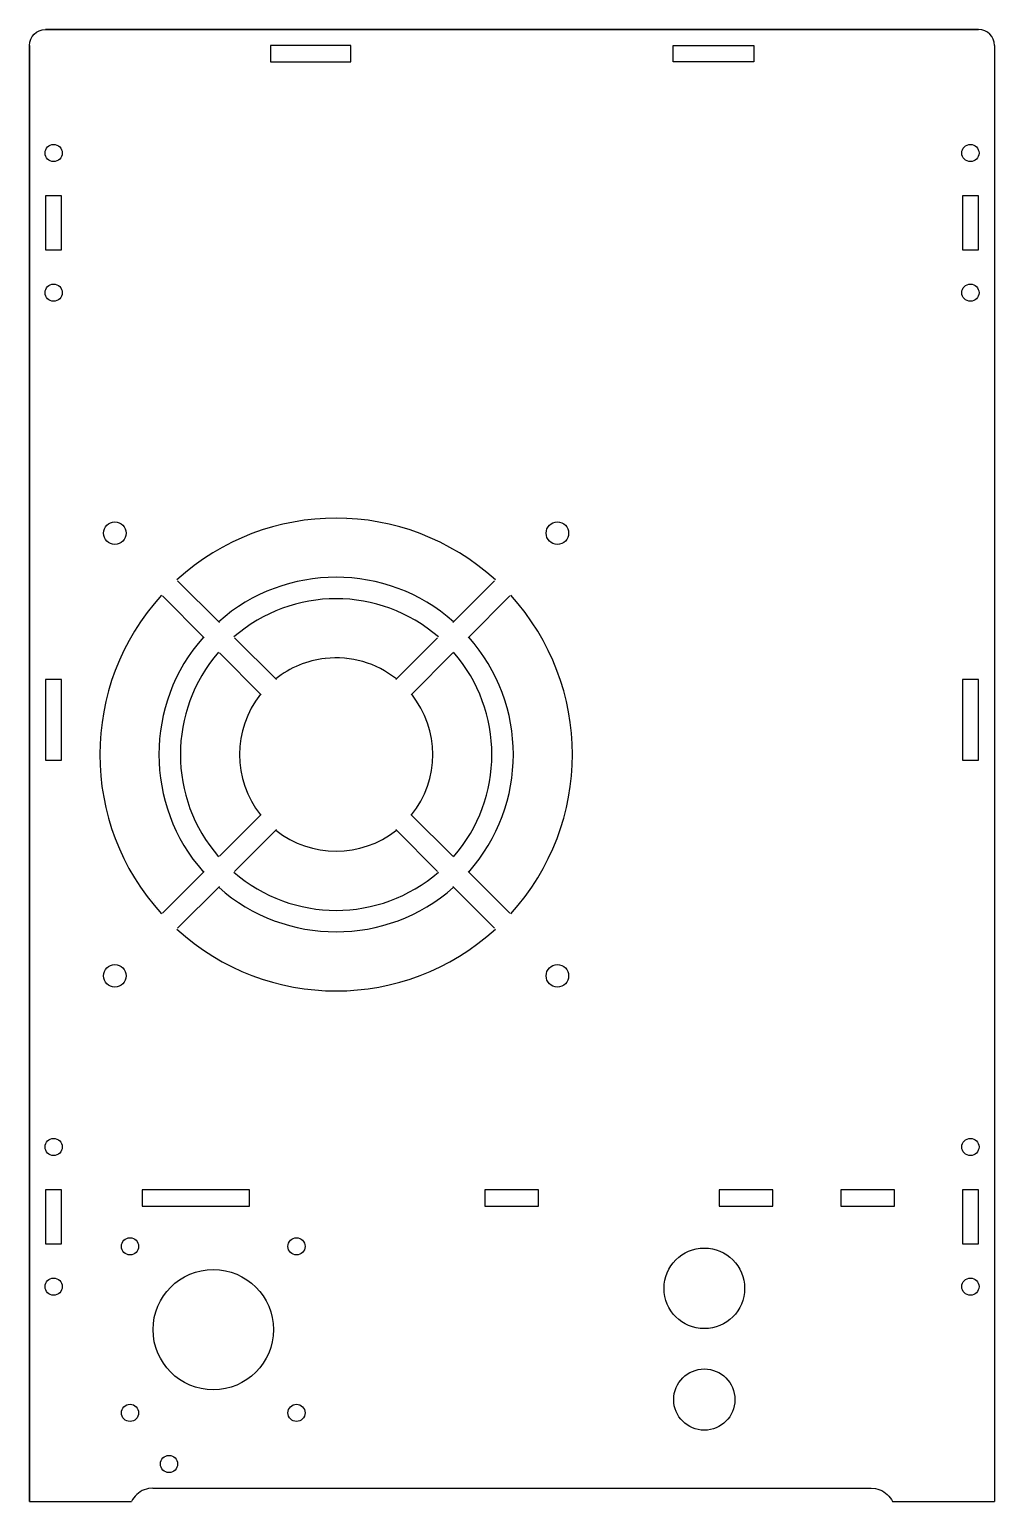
# Model space of a CAD drawing. Header units: millimetres. Extents: x -2 to 796, y -3 to 474.
# Drawn here: x 402.7 to 582.4, y 0 to 274 of the extents above; entities that cross this region are included whole.
import ezdxf

# ---------------------------------------------------------------- set-up
doc = ezdxf.new("R2010")
doc.units = ezdxf.units.MM
doc.layers.get('0').update_dxf_attribs({"color": 13, "true_color": 0xff5454})

# ---------------------------------------------------------------- blocks, each defined once
blk = doc.blocks.new('_#48')
for p, q in [((0, 179.72, 271), (3, 179.72, 271)), ((0, 179.72, 271), (0, 179.72)), ((0, 179.72), (3, 179.72)), ((0, 179.72), (0, 160.72)), ((0, 179.69, 271.39), (3, 179.69, 271.39)), ((0, 179.62, 271.78), (3, 179.62, 271.78)), ((0, 179.49, 272.15), (3, 179.49, 272.15)), ((0, 179.32, 272.5), (3, 179.32, 272.5)), ((0, 179.1, 272.83), (3, 179.1, 272.83)), ((0, 178.84, 273.12), (3, 178.84, 273.12)), ((0, 178.54, 273.38), (3, 178.54, 273.38)), ((0, 178.22, 273.6), (3, 178.22, 273.6)), ((3, 179.72), (3, 179.72, 271)), ((3, 179.72), (3, 160.72)), ((0, 177.87, 273.77), (3, 177.87, 273.77)), ((0, 177.49, 273.9), (3, 177.49, 273.9)), ((0, 177.11, 273.97), (3, 177.11, 273.97)), ((0, 176.82, 66), (3, 176.82, 66)), ((0, 176.82, 225), (3, 176.82, 225)), ((0, 176.82, 251), (3, 176.82, 251)), ((0, 176.82, 40), (3, 176.82, 40)), ((0, 176.76, 66.41), (3, 176.76, 66.41)), ((0, 176.76, 65.59), (3, 176.76, 65.59)), ((0, 176.76, 224.59), (3, 176.76, 224.59)), ((0, 176.76, 250.59), (3, 176.76, 250.59)), ((0, 176.76, 225.41), (3, 176.76, 225.41)), ((0, 176.76, 39.59), (3, 176.76, 39.59)), ((0, 176.76, 40.41), (3, 176.76, 40.41)), ((0, 176.76, 251.41), (3, 176.76, 251.41)), ((0, 173.72, 243), (0, 176.72, 243)), ((0, 176.72, 243), (3, 176.72, 243)), ((0, 176.72, 138), (0, 173.72, 138)), ((0, 176.72, 138), (3, 176.72, 138)), ((0, 176.72, 243), (0, 176.72, 233)), ((0, 176.72, 233), (3, 176.72, 233)), ((0, 176.72, 233), (0, 173.72, 233)), ((0, 173.72, 153), (0, 176.72, 153)), ((0, 176.72, 153), (3, 176.72, 153)), ((0, 176.72, 58), (0, 176.72, 48)), ((0, 173.72, 58), (0, 176.72, 58)), ((0, 176.72, 48), (0, 173.72, 48)), ((0, 176.72, 153), (0, 176.72, 138)), ((0, 176.72, 48), (3, 176.72, 48)), ((0, 176.72, 58), (3, 176.72, 58)), ((0, 3, 274), (0, 176.72, 274)), ((0, 176.72, 274), (3, 176.72, 274)), ((0, 176.6, 66.8), (3, 176.6, 66.8)), ((0, 176.6, 65.2), (3, 176.6, 65.2)), ((0, 176.6, 250.2), (3, 176.6, 250.2)), ((0, 176.6, 225.8), (3, 176.6, 225.8)), ((0, 176.6, 224.2), (3, 176.6, 224.2)), ((0, 176.6, 39.2), (3, 176.6, 39.2)), ((0, 176.6, 40.8), (3, 176.6, 40.8)), ((0, 176.6, 251.8), (3, 176.6, 251.8)), ((0, 176.35, 223.87), (3, 176.35, 223.87)), ((0, 176.35, 67.13), (3, 176.35, 67.13)), ((0, 176.35, 64.87), (3, 176.35, 64.87)), ((0, 176.35, 226.13), (3, 176.35, 226.13)), ((0, 176.35, 252.13), (3, 176.35, 252.13)), ((0, 176.35, 41.13), (3, 176.35, 41.13)), ((0, 176.35, 249.87), (3, 176.35, 249.87)), ((0, 176.35, 38.87), (3, 176.35, 38.87)), ((0, 176.02, 223.61), (3, 176.02, 223.61)), ((0, 176.02, 67.39), (3, 176.02, 67.39)), ((0, 176.02, 64.61), (3, 176.02, 64.61)), ((0, 176.02, 226.39), (3, 176.02, 226.39)), ((0, 176.02, 252.39), (3, 176.02, 252.39)), ((0, 176.02, 41.39), (3, 176.02, 41.39)), ((0, 176.02, 249.61), (3, 176.02, 249.61)), ((0, 176.02, 38.61), (3, 176.02, 38.61)), ((0, 175.63, 64.45), (3, 175.63, 64.45)), ((0, 175.63, 223.45), (3, 175.63, 223.45)), ((0, 175.63, 67.55), (3, 175.63, 67.55)), ((0, 175.63, 252.55), (3, 175.63, 252.55)), ((0, 175.63, 226.55), (3, 175.63, 226.55)), ((0, 175.63, 249.45), (3, 175.63, 249.45)), ((0, 175.63, 38.45), (3, 175.63, 38.45)), ((0, 175.63, 41.55), (3, 175.63, 41.55)), ((3, 176.72, 274), (3, 3, 274)), ((3, 176.72, 233), (3, 173.72, 233)), ((3, 176.72, 243), (3, 176.72, 233)), ((3, 173.72, 243), (3, 176.72, 243)), ((3, 176.72, 138), (3, 173.72, 138)), ((3, 176.72, 153), (3, 176.72, 138)), ((3, 173.72, 153), (3, 176.72, 153)), ((3, 176.72, 48), (3, 173.72, 48)), ((3, 176.72, 58), (3, 176.72, 48)), ((3, 173.72, 58), (3, 176.72, 58)), ((0, 175.22, 64.4), (3, 175.22, 64.4)), ((0, 175.22, 223.4), (3, 175.22, 223.4)), ((0, 175.22, 67.6), (3, 175.22, 67.6)), ((0, 175.22, 252.6), (3, 175.22, 252.6)), ((0, 175.22, 226.6), (3, 175.22, 226.6)), ((0, 175.22, 41.6), (3, 175.22, 41.6)), ((0, 175.22, 38.4), (3, 175.22, 38.4)), ((0, 175.22, 249.4), (3, 175.22, 249.4)), ((0, 174.8, 223.45), (3, 174.8, 223.45)), ((0, 174.8, 64.45), (3, 174.8, 64.45)), ((0, 174.8, 226.55), (3, 174.8, 226.55)), ((0, 174.8, 67.55), (3, 174.8, 67.55)), ((0, 174.8, 252.55), (3, 174.8, 252.55)), ((0, 174.8, 41.55), (3, 174.8, 41.55)), ((0, 174.8, 38.45), (3, 174.8, 38.45)), ((0, 174.8, 249.45), (3, 174.8, 249.45)), ((0, 174.42, 64.61), (3, 174.42, 64.61)), ((0, 174.42, 223.61), (3, 174.42, 223.61)), ((0, 174.42, 226.39), (3, 174.42, 226.39)), ((0, 174.42, 38.61), (3, 174.42, 38.61)), ((0, 174.42, 67.39), (3, 174.42, 67.39)), ((0, 174.42, 252.39), (3, 174.42, 252.39)), ((0, 174.42, 41.39), (3, 174.42, 41.39)), ((0, 174.42, 249.61), (3, 174.42, 249.61)), ((0, 174.09, 64.87), (3, 174.09, 64.87)), ((0, 174.09, 67.13), (3, 174.09, 67.13)), ((0, 174.09, 226.13), (3, 174.09, 226.13)), ((0, 174.09, 38.87), (3, 174.09, 38.87)), ((0, 174.09, 252.13), (3, 174.09, 252.13)), ((0, 174.09, 249.87), (3, 174.09, 249.87)), ((0, 174.09, 41.13), (3, 174.09, 41.13)), ((0, 174.09, 223.87), (3, 174.09, 223.87)), ((0, 173.83, 66.8), (3, 173.83, 66.8)), ((0, 173.83, 225.8), (3, 173.83, 225.8)), ((0, 173.83, 65.2), (3, 173.83, 65.2)), ((0, 173.83, 224.2), (3, 173.83, 224.2)), ((0, 173.83, 250.2), (3, 173.83, 250.2)), ((0, 173.83, 39.2), (3, 173.83, 39.2)), ((0, 173.83, 40.8), (3, 173.83, 40.8)), ((0, 173.83, 251.8), (3, 173.83, 251.8)), ((0, 173.72, 243), (3, 173.72, 243)), ((0, 173.72, 138), (3, 173.72, 138)), ((0, 173.72, 233), (3, 173.72, 233)), ((0, 173.72, 138), (0, 173.72, 153)), ((0, 173.72, 153), (3, 173.72, 153)), ((0, 173.72, 233), (0, 173.72, 243)), ((0, 173.72, 48), (0, 173.72, 58)), ((0, 173.72, 48), (3, 173.72, 48)), ((0, 173.72, 58), (3, 173.72, 58)), ((0, 173.67, 65.59), (3, 173.67, 65.59)), ((0, 173.67, 225.41), (3, 173.67, 225.41)), ((0, 173.67, 66.41), (3, 173.67, 66.41)), ((0, 173.67, 224.59), (3, 173.67, 224.59)), ((0, 173.67, 39.59), (3, 173.67, 39.59)), ((0, 173.67, 251.41), (3, 173.67, 251.41)), ((0, 173.67, 250.59), (3, 173.67, 250.59)), ((0, 173.67, 40.41), (3, 173.67, 40.41)), ((0, 173.62, 66), (3, 173.62, 66)), ((0, 173.62, 225), (3, 173.62, 225)), ((0, 173.62, 251), (3, 173.62, 251)), ((0, 173.62, 40), (3, 173.62, 40)), ((3, 173.72, 233), (3, 173.72, 243)), ((3, 173.72, 138), (3, 173.72, 153)), ((3, 173.72, 48), (3, 173.72, 58)), ((0, 166.61, 139.04), (3, 166.61, 139.04)), ((0, 165.91, 97.84), (3, 165.91, 97.84)), ((0, 165.91, 180.24), (3, 165.91, 180.24)), ((0, 165.84, 98.38), (3, 165.84, 98.38)), ((0, 165.84, 179.69), (3, 165.84, 179.69)), ((0, 165.84, 97.29), (3, 165.84, 97.29)), ((0, 165.84, 180.78), (3, 165.84, 180.78)), ((0, 165.63, 98.89), (3, 165.63, 98.89)), ((0, 165.63, 179.19), (3, 165.63, 179.19)), ((0, 165.63, 96.79), (3, 165.63, 96.79)), ((0, 165.63, 181.29), (3, 165.63, 181.29)), ((0, 165.3, 99.32), (3, 165.3, 99.32)), ((0, 165.3, 178.75), (3, 165.3, 178.75)), ((0, 165.3, 96.35), (3, 165.3, 96.35)), ((0, 165.3, 181.72), (3, 165.3, 181.72)), ((0, 165.11, 150.42), (3, 165.11, 150.42)), ((0, 165.11, 127.65), (3, 165.11, 127.65)), ((0, 164.86, 96.02), (3, 164.86, 96.02)), ((0, 164.86, 178.42), (3, 164.86, 178.42)), ((0, 164.86, 99.65), (3, 164.86, 99.65)), ((0, 164.86, 182.05), (3, 164.86, 182.05)), ((0, 164.36, 99.86), (3, 164.36, 99.86)), ((0, 164.36, 178.21), (3, 164.36, 178.21)), ((0, 164.36, 95.81), (3, 164.36, 95.81)), ((0, 164.36, 182.26), (3, 164.36, 182.26)), ((0, 163.81, 99.94), (3, 163.81, 99.94)), ((0, 163.81, 178.14), (3, 163.81, 178.14)), ((0, 163.81, 182.34), (3, 163.81, 182.34)), ((0, 163.81, 95.74), (3, 163.81, 95.74)), ((0, 163.27, 99.86), (3, 163.27, 99.86)), ((0, 163.27, 95.81), (3, 163.27, 95.81)), ((0, 163.27, 182.26), (3, 163.27, 182.26)), ((0, 163.27, 178.21), (3, 163.27, 178.21)), ((0, 162.76, 99.65), (3, 162.76, 99.65)), ((0, 162.76, 96.02), (3, 162.76, 96.02)), ((0, 162.76, 182.05), (3, 162.76, 182.05)), ((0, 162.76, 178.42), (3, 162.76, 178.42)), ((0, 162.59, 47.5), (3, 162.59, 47.5)), ((0, 162.59, 16.5), (3, 162.59, 16.5)), ((0, 162.53, 47.91), (3, 162.53, 47.91)), ((0, 162.53, 47.09), (3, 162.53, 47.09)), ((0, 162.53, 16.91), (3, 162.53, 16.91)), ((0, 162.53, 16.09), (3, 162.53, 16.09)), ((0, 162.37, 46.7), (3, 162.37, 46.7)), ((0, 162.37, 48.3), (3, 162.37, 48.3)), ((0, 162.37, 15.7), (3, 162.37, 15.7)), ((0, 162.37, 17.3), (3, 162.37, 17.3)), ((0, 162.33, 99.32), (3, 162.33, 99.32)), ((0, 162.33, 96.35), (3, 162.33, 96.35)), ((0, 162.33, 178.75), (3, 162.33, 178.75)), ((0, 162.33, 181.72), (3, 162.33, 181.72)), ((0, 162.12, 46.37), (3, 162.12, 46.37)), ((0, 162.12, 48.63), (3, 162.12, 48.63)), ((0, 162.12, 17.63), (3, 162.12, 17.63)), ((0, 162.12, 15.37), (3, 162.12, 15.37)), ((0, 161.99, 98.89), (3, 161.99, 98.89)), ((0, 161.99, 96.79), (3, 161.99, 96.79)), ((0, 161.99, 181.29), (3, 161.99, 181.29)), ((0, 161.99, 179.19), (3, 161.99, 179.19)), ((0, 161.79, 46.11), (3, 161.79, 46.11)), ((0, 161.79, 48.89), (3, 161.79, 48.89)), ((0, 161.79, 15.11), (3, 161.79, 15.11)), ((0, 161.79, 17.89), (3, 161.79, 17.89)), ((0, 161.78, 98.38), (3, 161.78, 98.38)), ((0, 161.78, 97.29), (3, 161.78, 97.29)), ((0, 161.78, 180.78), (3, 161.78, 180.78)), ((0, 161.78, 179.69), (3, 161.78, 179.69)), ((0, 161.71, 97.84), (3, 161.71, 97.84)), ((0, 161.71, 180.24), (3, 161.71, 180.24)), ((0, 161.4, 49.05), (3, 161.4, 49.05)), ((0, 161.4, 45.95), (3, 161.4, 45.95)), ((0, 161.4, 18.05), (3, 161.4, 18.05)), ((0, 161.4, 14.95), (3, 161.4, 14.95)), ((0, 160.99, 49.1), (3, 160.99, 49.1)), ((0, 160.99, 45.9), (3, 160.99, 45.9)), ((0, 160.99, 18.1), (3, 160.99, 18.1)), ((0, 160.99, 14.9), (3, 160.99, 14.9)), ((0, 160.72), (3, 160.72)), ((0, 160.52, 0.36), (0, 160.72)), ((0, 160.72, 161.04), (3, 160.72, 161.04)), ((0, 160.72, 117.04), (3, 160.72, 117.04)), ((0, 160.58, 49.05), (3, 160.58, 49.05)), ((0, 160.58, 14.95), (3, 160.58, 14.95)), ((0, 160.58, 45.95), (3, 160.58, 45.95)), ((0, 160.58, 18.05), (3, 160.58, 18.05)), ((0, 160.29, 0.71), (0, 160.52, 0.36)), ((0, 160.52, 0.36), (3, 160.52, 0.36)), ((0, 160.03, 1.03), (0, 160.29, 0.71)), ((0, 160.29, 0.71), (3, 160.29, 0.71)), ((0, 160.19, 15.11), (3, 160.19, 15.11)), ((0, 160.19, 48.89), (3, 160.19, 48.89)), ((0, 160.19, 46.11), (3, 160.19, 46.11)), ((0, 160.19, 17.89), (3, 160.19, 17.89)), ((0, 160.03, 1.03), (3, 160.03, 1.03)), ((0, 159.73, 1.32), (0, 160.03, 1.03)), ((0, 159.86, 48.63), (3, 159.86, 48.63)), ((0, 159.86, 17.63), (3, 159.86, 17.63)), ((0, 159.86, 46.37), (3, 159.86, 46.37)), ((0, 159.86, 15.37), (3, 159.86, 15.37)), ((0, 159.73, 1.32), (3, 159.73, 1.32)), ((0, 159.42, 1.59), (0, 159.73, 1.32)), ((0, 159.6, 46.7), (3, 159.6, 46.7)), ((0, 159.6, 48.3), (3, 159.6, 48.3)), ((0, 159.6, 15.7), (3, 159.6, 15.7)), ((0, 159.6, 17.3), (3, 159.6, 17.3)), ((0, 159.44, 47.09), (3, 159.44, 47.09)), ((0, 159.44, 47.91), (3, 159.44, 47.91)), ((0, 159.44, 16.09), (3, 159.44, 16.09)), ((0, 159.44, 16.91), (3, 159.44, 16.91)), ((0, 159.08, 1.82), (0, 159.42, 1.59)), ((0, 159.42, 1.59), (3, 159.42, 1.59)), ((0, 159.39, 47.5), (3, 159.39, 47.5)), ((0, 159.39, 16.5), (3, 159.39, 16.5)), ((0, 159.08, 1.82), (3, 159.08, 1.82)), ((0, 158.72, 2.03), (0, 159.08, 1.82)), ((3, 160.52, 0.36), (3, 160.72)), ((3, 160.29, 0.71), (3, 160.52, 0.36)), ((3, 160.03, 1.03), (3, 160.29, 0.71)), ((3, 159.73, 1.32), (3, 160.03, 1.03)), ((3, 159.42, 1.59), (3, 159.73, 1.32)), ((3, 159.08, 1.82), (3, 159.42, 1.59)), ((3, 158.72, 2.03), (3, 159.08, 1.82)), ((0, 138.72, 58), (0, 158.72, 58)), ((0, 158.72, 58), (3, 158.72, 58)), ((0, 158.72, 58), (0, 158.72, 55)), ((0, 158.72, 55), (3, 158.72, 55)), ((0, 158.72, 55), (0, 138.72, 55)), ((0, 158.34, 2.19), (0, 158.72, 2.03)), ((0, 158.72, 2.03), (3, 158.72, 2.03)), ((0, 157.94, 2.33), (0, 158.34, 2.19)), ((0, 158.34, 2.19), (3, 158.34, 2.19)), ((0, 157.54, 2.42), (0, 157.94, 2.33)), ((0, 157.94, 2.33), (3, 157.94, 2.33)), ((0, 156.72, 2.5), (0, 157.54, 2.42)), ((0, 157.54, 2.42), (3, 157.54, 2.42)), ((0, 157.01, 112.2), (3, 157.01, 112.2)), ((0, 156.72, 2.5), (3, 156.72, 2.5)), ((0, 156.72, 2.5), (0, 23, 2.5)), ((0, 156.69, 32), (3, 156.69, 32)), ((0, 156.45, 111.47), (3, 156.45, 111.47)), ((0, 156.31, 34.9), (3, 156.31, 34.9)), ((0, 156.31, 29.1), (3, 156.31, 29.1)), ((3, 158.34, 2.19), (3, 158.72, 2.03)), ((3, 158.72, 55), (3, 138.72, 55)), ((3, 158.72, 58), (3, 158.72, 55)), ((3, 138.72, 58), (3, 158.72, 58)), ((3, 157.94, 2.33), (3, 158.34, 2.19)), ((3, 157.54, 2.42), (3, 157.94, 2.33)), ((3, 156.72, 2.5), (3, 157.54, 2.42)), ((3, 156.72, 2.5), (3, 23, 2.5)), ((0, 155.61, 139.04), (3, 155.61, 139.04)), ((0, 155.32, 7), (3, 155.32, 7)), ((0, 155.26, 6.59), (3, 155.26, 6.59)), ((0, 155.26, 7.41), (3, 155.26, 7.41)), ((0, 155.19, 26.4), (3, 155.19, 26.4)), ((0, 155.19, 37.6), (3, 155.19, 37.6)), ((0, 155.1, 6.2), (3, 155.1, 6.2)), ((0, 155.1, 7.8), (3, 155.1, 7.8)), ((0, 154.96, 109.54), (0, 147.18, 117.3)), ((0, 154.96, 109.54), (3, 154.96, 109.54)), ((0, 154.95, 168.55), (0, 147.18, 160.77)), ((0, 154.95, 168.55), (3, 154.95, 168.55)), ((0, 154.85, 5.87), (3, 154.85, 5.87)), ((0, 154.85, 8.13), (3, 154.85, 8.13)), ((0, 154.52, 8.39), (3, 154.52, 8.39)), ((0, 154.52, 5.61), (3, 154.52, 5.61)), ((0, 154.49, 130.49), (3, 154.49, 130.49)), ((0, 154.49, 147.58), (3, 154.49, 147.58)), ((0, 154.13, 8.55), (3, 154.13, 8.55)), ((0, 154.13, 5.45), (3, 154.13, 5.45)), ((0, 153.72, 5.4), (3, 153.72, 5.4)), ((0, 153.72, 8.6), (3, 153.72, 8.6)), ((3, 154.96, 109.54), (3, 147.18, 117.3)), ((3, 154.95, 168.55), (3, 147.18, 160.77)), ((0, 153.41, 39.92), (3, 153.41, 39.92)), ((0, 153.41, 24.08), (3, 153.41, 24.08)), ((0, 153.3, 5.45), (3, 153.3, 5.45)), ((0, 153.3, 8.55), (3, 153.3, 8.55)), ((0, 153.19, 5.5), (3, 153.19, 5.5)), ((0, 152.92, 8.39), (3, 152.92, 8.39)), ((0, 152.92, 5.61), (3, 152.92, 5.61)), ((0, 152.59, 8.13), (3, 152.59, 8.13)), ((0, 152.59, 5.87), (3, 152.59, 5.87)), ((0, 152.33, 7.8), (3, 152.33, 7.8)), ((0, 152.33, 6.2), (3, 152.33, 6.2)), ((0, 152.17, 7.41), (3, 152.17, 7.41)), ((0, 152.17, 6.59), (3, 152.17, 6.59)), ((0, 152.13, 171.38), (0, 144.35, 163.6)), ((0, 144.35, 114.47), (0, 152.13, 106.7)), ((0, 152.13, 106.7), (3, 152.13, 106.7)), ((0, 152.13, 171.38), (3, 152.13, 171.38)), ((0, 152.12, 7), (3, 152.12, 7)), ((0, 151.61, 139.04), (3, 151.61, 139.04)), ((0, 151.19, 122.54), (3, 151.19, 122.54)), ((0, 151.19, 155.54), (3, 151.19, 155.54)), ((0, 151.09, 41.7), (3, 151.09, 41.7)), ((0, 151.09, 22.3), (3, 151.09, 22.3)), ((3, 152.13, 171.38), (3, 144.35, 163.6)), ((3, 144.35, 114.47), (3, 152.13, 106.7)), ((0, 150.62, 131.53), (3, 150.62, 131.53)), ((0, 150.62, 146.54), (3, 150.62, 146.54)), ((0, 148.39, 42.82), (3, 148.39, 42.82)), ((0, 148.39, 21.18), (3, 148.39, 21.18)), ((0, 147.73, 153.54), (3, 147.73, 153.54)), ((0, 147.73, 124.54), (3, 147.73, 124.54)), ((0, 147.18, 117.3), (3, 147.18, 117.3)), ((0, 147.18, 160.77), (3, 147.18, 160.77)), ((0, 145.49, 20.8), (3, 145.49, 20.8)), ((0, 145.49, 43.2), (3, 145.49, 43.2)), ((0, 144.61, 100.93), (3, 144.61, 100.93)), ((0, 144.61, 177.14), (3, 144.61, 177.14)), ((0, 144.35, 120.13), (0, 136.56, 127.89)), ((0, 144.35, 157.94), (0, 136.57, 150.16)), ((0, 144.35, 157.94), (3, 144.35, 157.94)), ((0, 144.35, 163.6), (3, 144.35, 163.6)), ((0, 144.35, 114.47), (3, 144.35, 114.47)), ((0, 144.35, 120.13), (3, 144.35, 120.13)), ((0, 142.59, 21.18), (3, 142.59, 21.18)), ((0, 142.59, 42.82), (3, 142.59, 42.82)), ((3, 144.35, 120.13), (3, 136.56, 127.89)), ((3, 144.35, 157.94), (3, 136.57, 150.16)), ((0, 141.52, 160.77), (0, 133.74, 152.99)), ((0, 133.74, 125.08), (0, 141.52, 117.3)), ((0, 141.52, 117.3), (3, 141.52, 117.3)), ((0, 141.52, 160.77), (3, 141.52, 160.77)), ((0, 140.61, 139.04), (3, 140.61, 139.04)), ((0, 140, 134.38), (3, 140, 134.38)), ((0, 140, 143.69), (3, 140, 143.69)), ((0, 139.89, 22.3), (3, 139.89, 22.3)), ((0, 139.89, 41.7), (3, 139.89, 41.7)), ((3, 141.52, 160.77), (3, 133.74, 152.99)), ((3, 133.74, 125.08), (3, 141.52, 117.3)), ((0, 139.11, 167.61), (3, 139.11, 167.61)), ((0, 139.11, 110.46), (3, 139.11, 110.46)), ((0, 138.72, 58), (3, 138.72, 58)), ((0, 138.72, 55), (0, 138.72, 58)), ((0, 138.72, 55), (3, 138.72, 55)), ((0, 138.2, 130.04), (3, 138.2, 130.04)), ((0, 138.2, 148.04), (3, 138.2, 148.04)), ((0, 137.57, 24.08), (3, 137.57, 24.08)), ((0, 137.57, 39.92), (3, 137.57, 39.92)), ((0, 137.11, 113.92), (3, 137.11, 113.92)), ((0, 137.11, 164.15), (3, 137.11, 164.15)), ((3, 138.72, 55), (3, 138.72, 58)), ((0, 136.57, 150.16), (3, 136.57, 150.16)), ((0, 136.56, 127.89), (3, 136.56, 127.89)), ((0, 135.79, 26.4), (3, 135.79, 26.4)), ((0, 135.79, 37.6), (3, 135.79, 37.6)), ((0, 119.86, 271), (0, 134.86, 271)), ((0, 134.86, 271), (0, 134.86, 268)), ((0, 134.86, 268), (0, 119.86, 268)), ((0, 134.86, 268), (3, 134.86, 268)), ((0, 134.86, 271), (3, 134.86, 271)), ((0, 134.67, 29.1), (3, 134.67, 29.1)), ((0, 134.67, 34.9), (3, 134.67, 34.9)), ((0, 134.29, 32), (3, 134.29, 32)), ((3, 134.86, 268), (3, 119.86, 268)), ((3, 134.86, 271), (3, 134.86, 268)), ((3, 119.86, 271), (3, 134.86, 271)), ((0, 134, 96.54), (3, 134, 96.54)), ((0, 134, 181.54), (3, 134, 181.54)), ((0, 133.74, 125.08), (3, 133.74, 125.08)), ((0, 133.74, 152.99), (3, 133.74, 152.99)), ((0, 133.7, 125.05), (3, 133.7, 125.05)), ((0, 131.61, 123.45), (3, 131.61, 123.45)), ((0, 131.61, 154.62), (3, 131.61, 154.62)), ((0, 131.59, 47.5), (3, 131.59, 47.5)), ((0, 131.59, 16.5), (3, 131.59, 16.5)), ((0, 131.53, 16.91), (3, 131.53, 16.91)), ((0, 131.53, 47.09), (3, 131.53, 47.09)), ((0, 131.53, 16.09), (3, 131.53, 16.09)), ((0, 131.53, 47.91), (3, 131.53, 47.91)), ((0, 131.37, 17.3), (3, 131.37, 17.3)), ((0, 131.37, 15.7), (3, 131.37, 15.7)), ((0, 131.37, 46.7), (3, 131.37, 46.7)), ((0, 131.37, 48.3), (3, 131.37, 48.3)), ((0, 131.15, 107.16), (3, 131.15, 107.16)), ((0, 131.15, 170.91), (3, 131.15, 170.91)), ((0, 131.12, 46.37), (3, 131.12, 46.37)), ((0, 131.12, 48.63), (3, 131.12, 48.63)), ((0, 131.12, 17.63), (3, 131.12, 17.63)), ((0, 131.12, 15.37), (3, 131.12, 15.37)), ((0, 130.79, 46.11), (3, 130.79, 46.11)), ((0, 130.79, 48.89), (3, 130.79, 48.89)), ((0, 130.79, 15.11), (3, 130.79, 15.11)), ((0, 130.79, 17.89), (3, 130.79, 17.89)), ((0, 130.4, 45.95), (3, 130.4, 45.95)), ((0, 130.4, 14.95), (3, 130.4, 14.95)), ((0, 130.4, 49.05), (3, 130.4, 49.05)), ((0, 130.4, 18.05), (3, 130.4, 18.05)), ((0, 130.12, 111.02), (3, 130.12, 111.02)), ((0, 130.12, 167.05), (3, 130.12, 167.05)), ((0, 129.99, 45.9), (3, 129.99, 45.9)), ((0, 129.99, 14.9), (3, 129.99, 14.9)), ((0, 129.99, 49.1), (3, 129.99, 49.1)), ((0, 129.99, 18.1), (3, 129.99, 18.1)), ((0, 129.58, 45.95), (3, 129.58, 45.95)), ((0, 129.58, 18.05), (3, 129.58, 18.05)), ((0, 129.58, 49.05), (3, 129.58, 49.05)), ((0, 129.58, 14.95), (3, 129.58, 14.95)), ((0, 129.19, 48.89), (3, 129.19, 48.89)), ((0, 129.19, 46.11), (3, 129.19, 46.11)), ((0, 129.19, 17.89), (3, 129.19, 17.89)), ((0, 129.19, 15.11), (3, 129.19, 15.11)), ((0, 128.86, 48.63), (3, 128.86, 48.63)), ((0, 128.86, 46.37), (3, 128.86, 46.37)), ((0, 128.86, 15.37), (3, 128.86, 15.37)), ((0, 128.86, 17.63), (3, 128.86, 17.63)), ((0, 128.6, 46.7), (3, 128.6, 46.7)), ((0, 128.6, 17.3), (3, 128.6, 17.3)), ((0, 128.6, 15.7), (3, 128.6, 15.7)), ((0, 128.6, 48.3), (3, 128.6, 48.3)), ((0, 128.44, 47.91), (3, 128.44, 47.91)), ((0, 128.44, 16.09), (3, 128.44, 16.09)), ((0, 128.44, 47.09), (3, 128.44, 47.09)), ((0, 128.44, 16.91), (3, 128.44, 16.91)), ((0, 128.39, 47.5), (3, 128.39, 47.5)), ((0, 128.39, 16.5), (3, 128.39, 16.5)), ((0, 127.27, 156.42), (3, 127.27, 156.42)), ((0, 127.27, 121.65), (3, 127.27, 121.65)), ((0, 124.61, 156.77), (3, 124.61, 156.77)), ((0, 122.61, 110.04), (3, 122.61, 110.04)), ((0, 122.61, 121.04), (3, 122.61, 121.04)), ((0, 122.61, 106.04), (3, 122.61, 106.04)), ((0, 122.61, 168.04), (3, 122.61, 168.04)), ((0, 122.61, 95.04), (3, 122.61, 95.04)), ((0, 122.61, 157.04), (3, 122.61, 157.04)), ((0, 122.61, 172.04), (3, 122.61, 172.04)), ((0, 122.61, 183.04), (3, 122.61, 183.04)), ((0, 120.61, 156.77), (3, 120.61, 156.77)), ((0, 120.61, 182.77), (3, 120.61, 182.77)), ((0, 119.86, 268), (0, 119.86, 271)), ((0, 119.86, 268), (3, 119.86, 268)), ((0, 119.86, 271), (3, 119.86, 271)), ((0, 117.95, 121.65), (3, 117.95, 121.65)), ((0, 117.95, 156.42), (3, 117.95, 156.42)), ((3, 119.86, 268), (3, 119.86, 271)), ((0, 115.11, 111.02), (3, 115.11, 111.02)), ((0, 115.11, 167.05), (3, 115.11, 167.05)), ((0, 114.07, 107.16), (3, 114.07, 107.16)), ((0, 114.07, 170.91), (3, 114.07, 170.91)), ((0, 113.61, 123.45), (3, 113.61, 123.45)), ((0, 113.61, 154.62), (3, 113.61, 154.62)), ((0, 111.53, 125.05), (3, 111.53, 125.05)), ((0, 103.71, 117.3), (0, 111.49, 125.08)), ((0, 103.71, 160.77), (0, 111.49, 152.99)), ((0, 111.49, 125.08), (3, 111.49, 125.08)), ((0, 111.49, 152.99), (3, 111.49, 152.99)), ((0, 111.23, 96.54), (3, 111.23, 96.54)), ((0, 111.23, 181.54), (3, 111.23, 181.54)), ((3, 103.71, 160.77), (3, 111.49, 152.99)), ((3, 103.71, 117.3), (3, 111.49, 125.08)), ((0, 100.88, 120.13), (0, 108.67, 127.89)), ((0, 108.67, 127.89), (3, 108.67, 127.89)), ((0, 100.88, 157.94), (0, 108.66, 150.16)), ((0, 108.66, 150.16), (3, 108.66, 150.16)), ((0, 108.11, 164.15), (3, 108.11, 164.15)), ((0, 108.11, 113.92), (3, 108.11, 113.92)), ((0, 107.02, 130.04), (3, 107.02, 130.04)), ((0, 107.02, 148.04), (3, 107.02, 148.04)), ((3, 100.88, 120.13), (3, 108.67, 127.89)), ((3, 100.88, 157.94), (3, 108.66, 150.16)), ((0, 106.11, 110.46), (3, 106.11, 110.46)), ((0, 106.11, 167.61), (3, 106.11, 167.61)), ((0, 105.23, 143.69), (3, 105.23, 143.69)), ((0, 105.23, 134.38), (3, 105.23, 134.38)), ((0, 104.61, 139.04), (3, 104.61, 139.04)), ((0, 103.71, 160.77), (3, 103.71, 160.77)), ((0, 103.71, 117.3), (3, 103.71, 117.3)), ((0, 93.1, 171.38), (0, 100.88, 163.6)), ((0, 93.1, 106.7), (0, 100.88, 114.47)), ((0, 100.88, 163.6), (3, 100.88, 163.6)), ((0, 100.88, 157.94), (3, 100.88, 157.94)), ((0, 100.88, 114.47), (3, 100.88, 114.47)), ((0, 100.88, 120.13), (3, 100.88, 120.13)), ((0, 100.61, 100.93), (3, 100.61, 100.93)), ((0, 100.61, 177.14), (3, 100.61, 177.14)), ((3, 93.1, 171.38), (3, 100.88, 163.6)), ((3, 93.1, 106.7), (3, 100.88, 114.47)), ((0, 90.26, 109.54), (0, 98.05, 117.3)), ((0, 90.27, 168.55), (0, 98.05, 160.77)), ((0, 98.05, 117.3), (3, 98.05, 117.3)), ((0, 98.05, 160.77), (3, 98.05, 160.77)), ((0, 97.5, 153.54), (3, 97.5, 153.54)), ((0, 97.5, 124.54), (3, 97.5, 124.54)), ((3, 90.26, 109.54), (3, 98.05, 117.3)), ((3, 90.27, 168.55), (3, 98.05, 160.77)), ((0, 84.92, 58), (0, 94.92, 58)), ((0, 94.92, 58), (3, 94.92, 58)), ((0, 94.92, 58), (0, 94.92, 55)), ((0, 94.92, 55), (3, 94.92, 55)), ((0, 94.92, 55), (0, 84.92, 55)), ((0, 94.6, 146.54), (3, 94.6, 146.54)), ((0, 94.6, 131.53), (3, 94.6, 131.53)), ((0, 94.03, 122.54), (3, 94.03, 122.54)), ((0, 94.03, 155.54), (3, 94.03, 155.54)), ((0, 93.61, 139.04), (3, 93.61, 139.04)), ((3, 84.92, 58), (3, 94.92, 58)), ((3, 94.92, 55), (3, 84.92, 55)), ((3, 94.92, 58), (3, 94.92, 55)), ((0, 93.1, 106.7), (3, 93.1, 106.7)), ((0, 93.1, 171.38), (3, 93.1, 171.38)), ((0, 90.74, 130.49), (3, 90.74, 130.49)), ((0, 90.74, 147.58), (3, 90.74, 147.58)), ((0, 90.27, 168.55), (3, 90.27, 168.55)), ((0, 90.26, 109.54), (3, 90.26, 109.54)), ((0, 89.61, 139.04), (3, 89.61, 139.04)), ((0, 88.78, 111.47), (3, 88.78, 111.47)), ((0, 88.22, 112.2), (3, 88.22, 112.2)), ((0, 84.92, 58), (3, 84.92, 58)), ((0, 84.92, 55), (0, 84.92, 58)), ((0, 84.92, 55), (3, 84.92, 55)), ((0, 84.51, 161.04), (3, 84.51, 161.04)), ((0, 84.51, 117.04), (3, 84.51, 117.04)), ((0, 83.51, 97.84), (3, 83.51, 97.84)), ((0, 83.51, 180.24), (3, 83.51, 180.24)), ((0, 83.44, 98.38), (3, 83.44, 98.38)), ((0, 83.44, 97.29), (3, 83.44, 97.29)), ((0, 83.44, 179.69), (3, 83.44, 179.69)), ((0, 83.44, 180.78), (3, 83.44, 180.78)), ((0, 83.23, 98.89), (3, 83.23, 98.89)), ((0, 83.23, 96.79), (3, 83.23, 96.79)), ((0, 83.23, 181.29), (3, 83.23, 181.29)), ((0, 83.23, 179.19), (3, 83.23, 179.19)), ((0, 82.9, 99.32), (3, 82.9, 99.32)), ((0, 82.9, 96.35), (3, 82.9, 96.35)), ((0, 82.9, 181.72), (3, 82.9, 181.72)), ((0, 82.9, 178.75), (3, 82.9, 178.75)), ((0, 82.46, 96.02), (3, 82.46, 96.02)), ((0, 82.46, 99.65), (3, 82.46, 99.65)), ((0, 82.46, 182.05), (3, 82.46, 182.05)), ((0, 82.46, 178.42), (3, 82.46, 178.42)), ((3, 84.92, 55), (3, 84.92, 58)), ((0, 81.96, 95.81), (3, 81.96, 95.81)), ((0, 81.96, 99.86), (3, 81.96, 99.86)), ((0, 81.96, 182.26), (3, 81.96, 182.26)), ((0, 81.96, 178.21), (3, 81.96, 178.21)), ((0, 81.41, 95.74), (3, 81.41, 95.74)), ((0, 81.41, 99.94), (3, 81.41, 99.94)), ((0, 81.41, 182.34), (3, 81.41, 182.34)), ((0, 81.41, 178.14), (3, 81.41, 178.14)), ((0, 80.87, 95.81), (3, 80.87, 95.81)), ((0, 80.87, 182.26), (3, 80.87, 182.26)), ((0, 80.87, 99.86), (3, 80.87, 99.86)), ((0, 80.87, 178.21), (3, 80.87, 178.21)), ((0, 80.36, 99.65), (3, 80.36, 99.65)), ((0, 80.36, 96.02), (3, 80.36, 96.02)), ((0, 80.36, 182.05), (3, 80.36, 182.05)), ((0, 80.36, 178.42), (3, 80.36, 178.42)), ((0, 80.11, 150.42), (3, 80.11, 150.42)), ((0, 80.11, 127.65), (3, 80.11, 127.65)), ((0, 79.93, 96.35), (3, 79.93, 96.35)), ((0, 79.93, 99.32), (3, 79.93, 99.32)), ((0, 79.93, 181.72), (3, 79.93, 181.72)), ((0, 79.93, 178.75), (3, 79.93, 178.75)), ((0, 79.59, 98.89), (3, 79.59, 98.89)), ((0, 79.59, 96.79), (3, 79.59, 96.79)), ((0, 79.59, 181.29), (3, 79.59, 181.29)), ((0, 79.59, 179.19), (3, 79.59, 179.19)), ((0, 79.38, 97.29), (3, 79.38, 97.29)), ((0, 79.38, 98.38), (3, 79.38, 98.38)), ((0, 79.38, 180.78), (3, 79.38, 180.78)), ((0, 79.38, 179.69), (3, 79.38, 179.69)), ((0, 79.31, 97.84), (3, 79.31, 97.84)), ((0, 79.31, 180.24), (3, 79.31, 180.24)), ((0, 78.61, 139.04), (3, 78.61, 139.04)), ((0, 61.55, 39.68), (3, 61.55, 39.68)), ((0, 61.29, 37.74), (3, 61.29, 37.74)), ((0, 61.29, 41.62), (3, 61.29, 41.62)), ((0, 60.54, 35.93), (3, 60.54, 35.93)), ((0, 60.54, 43.43), (3, 60.54, 43.43)), ((0, 59.86, 271), (0, 44.86, 271)), ((0, 59.86, 268), (0, 59.86, 271)), ((0, 44.86, 268), (0, 59.86, 268)), ((0, 59.86, 271), (3, 59.86, 271)), ((0, 59.86, 268), (3, 59.86, 268)), ((0, 59.75, 18.98), (3, 59.75, 18.98)), ((0, 59.55, 17.51), (3, 59.55, 17.51)), ((0, 59.55, 20.46), (3, 59.55, 20.46)), ((0, 59.35, 34.38), (3, 59.35, 34.38)), ((0, 59.35, 44.99), (3, 59.35, 44.99)), ((0, 58.98, 16.13), (3, 58.98, 16.13)), ((0, 58.98, 21.83), (3, 58.98, 21.83)), ((0, 58.08, 23.01), (3, 58.08, 23.01)), ((0, 58.08, 14.95), (3, 58.08, 14.95)), ((0, 57.8, 33.19), (3, 57.8, 33.19)), ((0, 57.8, 46.18), (3, 57.8, 46.18)), ((3, 44.86, 268), (3, 59.86, 268)), ((3, 59.86, 268), (3, 59.86, 271)), ((3, 59.86, 271), (3, 44.86, 271)), ((0, 56.9, 23.92), (3, 56.9, 23.92)), ((0, 56.9, 14.05), (3, 56.9, 14.05)), ((0, 55.99, 46.93), (3, 55.99, 46.93)), ((0, 55.99, 32.44), (3, 55.99, 32.44)), ((0, 55.52, 13.48), (3, 55.52, 13.48)), ((0, 55.52, 24.49), (3, 55.52, 24.49)), ((0, 54.05, 24.68), (3, 54.05, 24.68)), ((0, 54.05, 13.28), (3, 54.05, 13.28)), ((0, 54.05, 47.18), (3, 54.05, 47.18)), ((0, 54.05, 32.18), (3, 54.05, 32.18)), ((0, 52.57, 24.49), (3, 52.57, 24.49)), ((0, 52.57, 13.48), (3, 52.57, 13.48)), ((0, 52.11, 32.44), (3, 52.11, 32.44)), ((0, 52.11, 46.93), (3, 52.11, 46.93)), ((0, 41.3, 58), (0, 51.3, 58)), ((0, 51.3, 58), (3, 51.3, 58)), ((0, 51.3, 58), (0, 51.3, 55)), ((0, 51.3, 55), (3, 51.3, 55)), ((0, 51.3, 55), (0, 41.3, 55)), ((0, 51.2, 23.92), (3, 51.2, 23.92)), ((0, 51.2, 14.05), (3, 51.2, 14.05)), ((0, 50.3, 33.19), (3, 50.3, 33.19)), ((0, 50.3, 46.18), (3, 50.3, 46.18)), ((0, 50.02, 14.95), (3, 50.02, 14.95)), ((0, 50.02, 23.01), (3, 50.02, 23.01)), ((3, 41.3, 58), (3, 51.3, 58)), ((3, 51.3, 55), (3, 41.3, 55)), ((3, 51.3, 58), (3, 51.3, 55)), ((0, 49.11, 16.13), (3, 49.11, 16.13)), ((0, 49.11, 21.83), (3, 49.11, 21.83)), ((0, 48.74, 44.99), (3, 48.74, 44.99)), ((0, 48.74, 34.38), (3, 48.74, 34.38)), ((0, 48.54, 17.51), (3, 48.54, 17.51)), ((0, 48.54, 20.46), (3, 48.54, 20.46)), ((0, 48.35, 18.98), (3, 48.35, 18.98)), ((0, 47.55, 35.93), (3, 47.55, 35.93)), ((0, 47.55, 43.43), (3, 47.55, 43.43)), ((0, 46.8, 37.74), (3, 46.8, 37.74)), ((0, 46.8, 41.62), (3, 46.8, 41.62)), ((0, 46.55, 39.68), (3, 46.55, 39.68)), ((0, 44.86, 271), (0, 44.86, 268)), ((0, 44.86, 268), (3, 44.86, 268)), ((0, 44.86, 271), (3, 44.86, 271)), ((3, 44.86, 271), (3, 44.86, 268)), ((0, 41.3, 55), (0, 41.3, 58)), ((0, 41.3, 55), (3, 41.3, 55)), ((0, 41.3, 58), (3, 41.3, 58)), ((3, 41.3, 55), (3, 41.3, 58)), ((0, 28.65, 55), (0, 18.65, 55)), ((0, 28.65, 55), (3, 28.65, 55)), ((0, 28.65, 58), (0, 28.65, 55)), ((0, 28.65, 58), (3, 28.65, 58)), ((0, 18.65, 58), (0, 28.65, 58)), ((3, 28.65, 55), (3, 18.65, 55)), ((3, 28.65, 58), (3, 28.65, 55)), ((3, 18.65, 58), (3, 28.65, 58)), ((0, 23, 2.5), (3, 23, 2.5)), ((0, 23, 2.5), (0, 22.18, 2.42)), ((0, 22.18, 2.42), (3, 22.18, 2.42)), ((0, 22.18, 2.42), (0, 21.77, 2.33)), ((3, 23, 2.5), (3, 22.18, 2.42)), ((3, 22.18, 2.42), (3, 21.77, 2.33)), ((0, 21.77, 2.33), (0, 21.38, 2.19)), ((0, 21.77, 2.33), (3, 21.77, 2.33)), ((0, 21.38, 2.19), (3, 21.38, 2.19)), ((0, 21.38, 2.19), (0, 21, 2.03)), ((0, 21, 2.03), (0, 20.64, 1.82)), ((0, 21, 2.03), (3, 21, 2.03)), ((0, 20.64, 1.82), (0, 20.3, 1.59)), ((0, 20.64, 1.82), (3, 20.64, 1.82)), ((0, 20.3, 1.59), (0, 19.98, 1.32)), ((0, 20.3, 1.59), (3, 20.3, 1.59)), ((0, 19.98, 1.32), (0, 19.69, 1.03)), ((0, 19.98, 1.32), (3, 19.98, 1.32)), ((0, 19.69, 1.03), (0, 19.43, 0.71)), ((0, 19.69, 1.03), (3, 19.69, 1.03)), ((0, 19.43, 0.71), (0, 19.2, 0.36)), ((0, 19.43, 0.71), (3, 19.43, 0.71)), ((0, 19.2, 0.36), (0, 19)), ((0, 19.2, 0.36), (3, 19.2, 0.36)), ((3, 21.77, 2.33), (3, 21.38, 2.19)), ((3, 21.38, 2.19), (3, 21, 2.03)), ((3, 21, 2.03), (3, 20.64, 1.82)), ((3, 20.64, 1.82), (3, 20.3, 1.59)), ((3, 20.3, 1.59), (3, 19.98, 1.32)), ((3, 19.98, 1.32), (3, 19.69, 1.03)), ((3, 19.69, 1.03), (3, 19.43, 0.71)), ((3, 19.43, 0.71), (3, 19.2, 0.36)), ((3, 19.2, 0.36), (3, 19)), ((0, 19), (3, 19)), ((0, 19), (0, 0)), ((0, 18.65, 55), (0, 18.65, 58)), ((0, 18.65, 55), (3, 18.65, 55)), ((0, 18.65, 58), (3, 18.65, 58)), ((3, 19), (3, 0)), ((3, 18.65, 55), (3, 18.65, 58)), ((0, 6.1, 66), (3, 6.1, 66)), ((0, 6.1, 251), (3, 6.1, 251)), ((0, 6.1, 40), (3, 6.1, 40)), ((0, 6.1, 225), (3, 6.1, 225)), ((0, 6.05, 66.41), (3, 6.05, 66.41)), ((0, 6.05, 65.59), (3, 6.05, 65.59)), ((0, 6.05, 40.41), (3, 6.05, 40.41)), ((0, 6.05, 225.41), (3, 6.05, 225.41)), ((0, 6.05, 250.59), (3, 6.05, 250.59)), ((0, 6.05, 39.59), (3, 6.05, 39.59)), ((0, 6.05, 251.41), (3, 6.05, 251.41)), ((0, 6.05, 224.59), (3, 6.05, 224.59)), ((0, 3, 58), (0, 6, 58)), ((0, 6, 58), (3, 6, 58)), ((0, 3, 153), (0, 6, 153)), ((0, 6, 153), (3, 6, 153)), ((0, 6, 48), (0, 3, 48)), ((0, 6, 48), (3, 6, 48)), ((0, 6, 233), (0, 3, 233)), ((0, 6, 233), (3, 6, 233)), ((0, 6, 138), (0, 3, 138)), ((0, 6, 138), (3, 6, 138)), ((0, 6, 153), (0, 6, 138)), ((0, 6, 243), (0, 6, 233)), ((0, 6, 243), (3, 6, 243)), ((0, 6, 58), (0, 6, 48)), ((0, 3, 243), (0, 6, 243)), ((0, 5.89, 66.8), (3, 5.89, 66.8)), ((0, 5.89, 39.2), (3, 5.89, 39.2)), ((0, 5.89, 40.8), (3, 5.89, 40.8)), ((0, 5.89, 65.2), (3, 5.89, 65.2)), ((0, 5.89, 225.8), (3, 5.89, 225.8)), ((0, 5.89, 250.2), (3, 5.89, 250.2)), ((0, 5.89, 251.8), (3, 5.89, 251.8)), ((0, 5.89, 224.2), (3, 5.89, 224.2)), ((0, 5.63, 67.13), (3, 5.63, 67.13)), ((0, 5.63, 38.87), (3, 5.63, 38.87)), ((0, 5.63, 41.13), (3, 5.63, 41.13)), ((0, 5.63, 64.87), (3, 5.63, 64.87)), ((0, 5.63, 249.87), (3, 5.63, 249.87)), ((0, 5.63, 223.87), (3, 5.63, 223.87)), ((0, 5.63, 252.13), (3, 5.63, 252.13)), ((0, 5.63, 226.13), (3, 5.63, 226.13)), ((3, 3, 58), (3, 6, 58)), ((3, 6, 233), (3, 3, 233)), ((3, 6, 243), (3, 6, 233)), ((3, 3, 243), (3, 6, 243)), ((3, 6, 138), (3, 3, 138)), ((3, 6, 153), (3, 6, 138)), ((3, 3, 153), (3, 6, 153)), ((3, 6, 48), (3, 3, 48)), ((3, 6, 58), (3, 6, 48)), ((0, 5.3, 41.39), (3, 5.3, 41.39)), ((0, 5.3, 223.61), (3, 5.3, 223.61)), ((0, 5.3, 64.61), (3, 5.3, 64.61)), ((0, 5.3, 38.61), (3, 5.3, 38.61)), ((0, 5.3, 249.61), (3, 5.3, 249.61)), ((0, 5.3, 67.39), (3, 5.3, 67.39)), ((0, 5.3, 252.39), (3, 5.3, 252.39)), ((0, 5.3, 226.39), (3, 5.3, 226.39)), ((0, 4.91, 67.55), (3, 4.91, 67.55)), ((0, 4.91, 223.45), (3, 4.91, 223.45)), ((0, 4.91, 41.55), (3, 4.91, 41.55)), ((0, 4.91, 64.45), (3, 4.91, 64.45)), ((0, 4.91, 249.45), (3, 4.91, 249.45)), ((0, 4.91, 38.45), (3, 4.91, 38.45)), ((0, 4.91, 226.55), (3, 4.91, 226.55)), ((0, 4.91, 252.55), (3, 4.91, 252.55)), ((0, 4.5, 67.6), (3, 4.5, 67.6)), ((0, 4.5, 64.4), (3, 4.5, 64.4)), ((0, 4.5, 41.6), (3, 4.5, 41.6)), ((0, 4.5, 249.4), (3, 4.5, 249.4)), ((0, 4.5, 38.4), (3, 4.5, 38.4)), ((0, 4.5, 223.4), (3, 4.5, 223.4)), ((0, 4.5, 226.6), (3, 4.5, 226.6)), ((0, 4.5, 252.6), (3, 4.5, 252.6)), ((0, 4.09, 38.45), (3, 4.09, 38.45)), ((0, 4.09, 64.45), (3, 4.09, 64.45)), ((0, 4.09, 67.55), (3, 4.09, 67.55)), ((0, 4.09, 249.45), (3, 4.09, 249.45)), ((0, 4.09, 41.55), (3, 4.09, 41.55)), ((0, 4.09, 223.45), (3, 4.09, 223.45)), ((0, 4.09, 226.55), (3, 4.09, 226.55)), ((0, 4.09, 252.55), (3, 4.09, 252.55)), ((0, 3.7, 38.61), (3, 3.7, 38.61)), ((0, 3.7, 67.39), (3, 3.7, 67.39)), ((0, 3.7, 64.61), (3, 3.7, 64.61)), ((0, 3.7, 41.39), (3, 3.7, 41.39)), ((0, 3.7, 226.39), (3, 3.7, 226.39)), ((0, 3.7, 252.39), (3, 3.7, 252.39)), ((0, 3.7, 223.61), (3, 3.7, 223.61)), ((0, 3.7, 249.61), (3, 3.7, 249.61)), ((0, 3.37, 67.13), (3, 3.37, 67.13)), ((0, 3.37, 64.87), (3, 3.37, 64.87)), ((0, 3.37, 41.13), (3, 3.37, 41.13)), ((0, 3.37, 249.87), (3, 3.37, 249.87)), ((0, 3.37, 226.13), (3, 3.37, 226.13)), ((0, 3.37, 252.13), (3, 3.37, 252.13)), ((0, 3.37, 223.87), (3, 3.37, 223.87)), ((0, 3.37, 38.87), (3, 3.37, 38.87)), ((0, 3.11, 250.2), (3, 3.11, 250.2)), ((0, 3.11, 225.8), (3, 3.11, 225.8)), ((0, 3.11, 66.8), (3, 3.11, 66.8)), ((0, 3.11, 65.2), (3, 3.11, 65.2)), ((0, 3.11, 251.8), (3, 3.11, 251.8)), ((0, 3.11, 40.8), (3, 3.11, 40.8)), ((0, 3.11, 39.2), (3, 3.11, 39.2)), ((0, 3.11, 224.2), (3, 3.11, 224.2)), ((0, 3, 58), (3, 3, 58)), ((0, 3, 48), (0, 3, 58)), ((0, 3, 48), (3, 3, 48)), ((0, 3, 153), (3, 3, 153)), ((0, 3, 233), (3, 3, 233)), ((0, 3, 138), (0, 3, 153)), ((0, 3, 138), (3, 3, 138)), ((0, 3, 233), (0, 3, 243)), ((0, 3, 243), (3, 3, 243)), ((0, 3, 274), (3, 3, 274)), ((0, 2.95, 65.59), (3, 2.95, 65.59)), ((0, 2.95, 40.41), (3, 2.95, 40.41)), ((0, 2.95, 225.41), (3, 2.95, 225.41)), ((0, 2.95, 66.41), (3, 2.95, 66.41)), ((0, 2.95, 39.59), (3, 2.95, 39.59)), ((0, 2.95, 224.59), (3, 2.95, 224.59)), ((0, 2.95, 251.41), (3, 2.95, 251.41)), ((0, 2.95, 250.59), (3, 2.95, 250.59)), ((0, 2.9, 66), (3, 2.9, 66)), ((0, 2.9, 40), (3, 2.9, 40)), ((0, 2.9, 225), (3, 2.9, 225)), ((0, 2.9, 251), (3, 2.9, 251)), ((3, 3, 233), (3, 3, 243)), ((3, 3, 138), (3, 3, 153)), ((3, 3, 48), (3, 3, 58)), ((0, 2.61, 273.97), (3, 2.61, 273.97)), ((0, 2.22, 273.9), (3, 2.22, 273.9)), ((0, 1.85, 273.77), (3, 1.85, 273.77)), ((0, 1.5, 273.6), (3, 1.5, 273.6)), ((0, 1.17, 273.38), (3, 1.17, 273.38)), ((0, 0.88, 273.12), (3, 0.88, 273.12)), ((0, 0.62, 272.83), (3, 0.62, 272.83)), ((0, 0.4, 272.5), (3, 0.4, 272.5)), ((0, 0.23, 272.15), (3, 0.23, 272.15)), ((0, 0.1, 271.78), (3, 0.1, 271.78)), ((0, 0.03, 271.39), (3, 0.03, 271.39)), ((3, 0), (0, 0)), ((0, 0, 271), (3, 0, 271)), ((0, 0, 271), (0, 0)), ((3, 0, 271), (3, 0))]:
    blk.add_line(p, q)
at = {"extrusion": (-1, 0, 0)}
for centre, radius in [((-175.22, 225, 0), 1.6), ((-175.22, 66, 0), 1.6), ((-175.22, 40, 0), 1.6), ((-175.22, 251, 0), 1.6), ((-175.22, 225, -3), 1.6), ((-175.22, 66, -3), 1.6), ((-175.22, 251, -3), 1.6), ((-175.22, 40, -3), 1.6), ((-163.81, 180.24, 0), 2.1), ((-163.81, 97.84, 0), 2.1), ((-163.81, 97.84, -3), 2.1), ((-163.81, 180.24, -3), 2.1), ((-160.99, 47.5, 0), 1.6), ((-160.99, 16.5, 0), 1.6), ((-160.99, 47.5, -3), 1.6), ((-160.99, 16.5, -3), 1.6), ((-145.49, 32, 0), 11.2), ((-145.49, 32, -3), 11.2), ((-153.72, 7, 0), 1.6), ((-153.72, 7, -3), 1.6), ((-129.99, 47.5, 0), 1.6), ((-129.99, 16.5, 0), 1.6), ((-129.99, 47.5, -3), 1.6), ((-129.99, 16.5, -3), 1.6), ((-81.41, 180.24, 0), 2.1), ((-81.41, 97.84, 0), 2.1), ((-81.41, 97.84, -3), 2.1), ((-81.41, 180.24, -3), 2.1), ((-54.05, 39.68, 0), 7.5), ((-54.05, 39.68, -3), 7.5), ((-54.05, 18.98, 0), 5.7), ((-54.05, 18.98, -3), 5.7), ((-4.5, 66, 0), 1.6), ((-4.5, 40, 0), 1.6), ((-4.5, 225, 0), 1.6), ((-4.5, 251, 0), 1.6), ((-4.5, 66, -3), 1.6), ((-4.5, 40, -3), 1.6), ((-4.5, 251, -3), 1.6), ((-4.5, 225, -3), 1.6)]:
    blk.add_circle(centre, radius, dxfattribs=at)
at = {"extrusion": (1, 0, 0)}
for centre in [(176.72, 271, 0), (176.72, 271, 3)]:
    blk.add_arc(centre, 3, 0, 90, dxfattribs=at)
at = {"extrusion": (-1, 0, 0)}
for centre, radius, start, end in [((-122.61, 139.04, 0), 44, 137.6182, 222.3602), ((-122.61, 139.04, -3), 44, 137.6182, 222.3602), ((-122.61, 139.04, 0), 33, 138.4961, 221.5), ((-122.61, 139.04, -3), 33, 138.4961, 221.5), ((-122.61, 139.04, 0), 29, 138.9812, 221.0246), ((-122.61, 139.04, -3), 29, 138.9812, 221.0246), ((-122.61, 139.04, 0), 44, 227.6182, 312.3818), ((-122.61, 139.04, 0), 44, 47.6182, 132.3818), ((-122.61, 139.04, -3), 44, 47.6182, 132.3818), ((-122.61, 139.04, -3), 44, 227.6182, 312.3818), ((-122.61, 139.04, 0), 33, 228.4961, 311.5039), ((-122.61, 139.04, 0), 33, 48.4961, 131.5039), ((-122.61, 139.04, -3), 33, 48.4961, 131.5039), ((-122.61, 139.04, -3), 33, 228.4961, 311.5039), ((-122.61, 139.04, 0), 18, 141.4335, 218.6219), ((-122.61, 139.04, 0), 29, 48.9812, 131.0188), ((-122.61, 139.04, 0), 29, 228.9812, 311.0188), ((-122.61, 139.04, -3), 18, 141.4335, 218.6219), ((-122.61, 139.04, -3), 29, 48.9812, 131.0188), ((-122.61, 139.04, -3), 29, 228.9812, 311.0188), ((-122.61, 139.04, 0), 18, 231.4335, 308.5665), ((-122.61, 139.04, 0), 18, 96.4335, 128.5665), ((-122.61, 139.04, -3), 18, 96.4335, 128.5665), ((-122.61, 139.04, -3), 18, 231.4335, 308.5665), ((-122.61, 139.04, 0), 18, 51.4335, 96.4335), ((-122.61, 139.04, -3), 18, 51.4335, 96.4335), ((-122.61, 139.04, 0), 18, 321.3781, 38.5665), ((-122.61, 139.04, -3), 18, 321.3781, 38.5665), ((-122.61, 139.04, 0), 29, 318.9754, 41.0188), ((-122.61, 139.04, -3), 29, 318.9754, 41.0188), ((-122.61, 139.04, 0), 33, 318.5, 41.5039), ((-122.61, 139.04, -3), 33, 318.5, 41.5039), ((-122.61, 139.04, 0), 44, 317.6398, 42.3818), ((-122.61, 139.04, -3), 44, 317.6398, 42.3818), ((-3, 271, 0), 3, 0, 90), ((-3, 271, -3), 3, 0, 90)]:
    blk.add_arc(centre, radius, start, end, dxfattribs=at)

msp = doc.modelspace()

# ---------------------------------------------------------------- block references
at = {"extrusion": (5.55112e-17, 1, 3.08149e-33), "rotation": 270}
msp.add_blockref('_#48', (-582.45, 3), dxfattribs=at)

doc.saveas('drawing.dxf')
